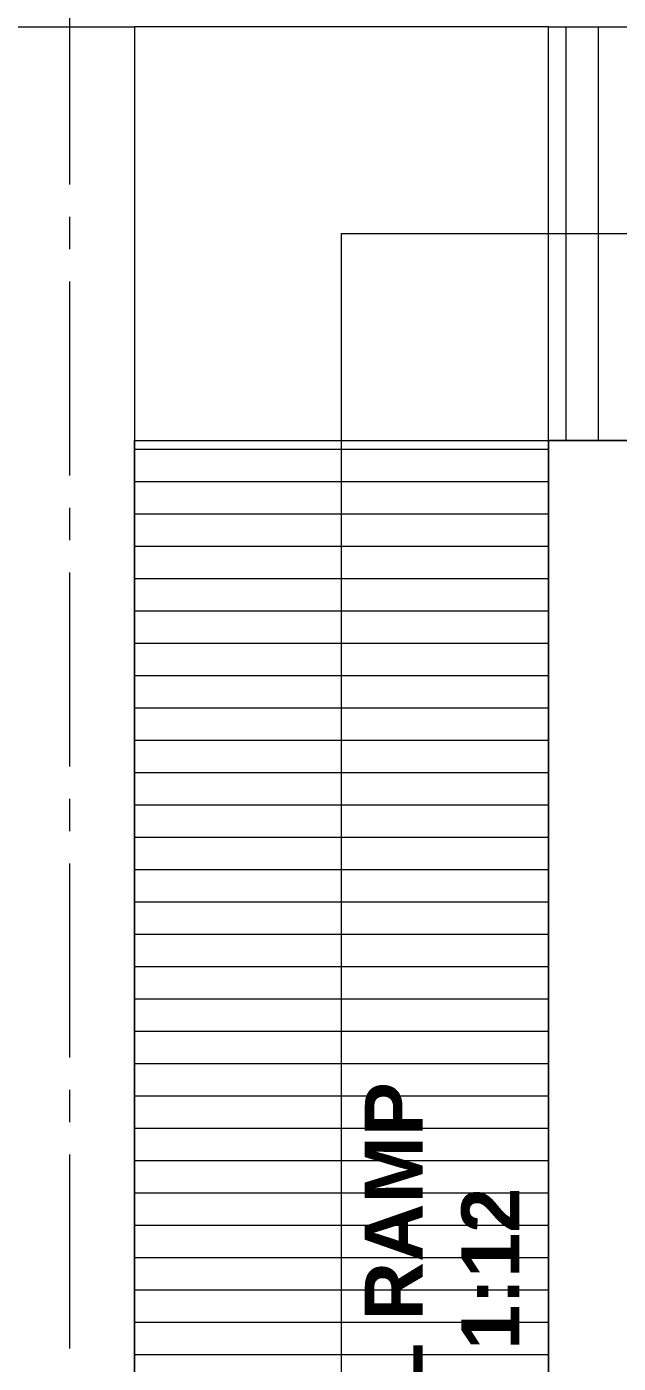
# Model space of a CAD drawing. Header units: feet. Extents: x 25261344 to 25389498, y 30010528 to 30074588.
# Drawn here: x 25355309.3 to 25355377.8, y 30072066.7 to 30072221.7 of the extents above; entities that cross this region are included whole.
import ezdxf

# ---------------------------------------------------------------- set-up
doc = ezdxf.new("R2010")
doc.units = ezdxf.units.FT
doc.header["$LTSCALE"] = 30
doc.header["$MEASUREMENT"] = 0
doc.linetypes.add('CENTER2', pattern=[1.125, 0.75, -0.125, 0.125, -0.125])
doc.layers.get('0').update_dxf_attribs({"lineweight": 5})
for name, color, linetype, lineweight in [('Floor Case', 251, 'Continuous', 13), ('GRADE BEAM', 2, 'Continuous', 20), ('grid text', 252, 'CENTER2', 9), ('LINE', 193, 'Continuous', 9), ('Ramp', 252, 'Continuous', 9), ('TEXT', 7, 'Continuous', 18)]:
    doc.layers.add(name, color=color, linetype=linetype, lineweight=lineweight)
doc.styles.add('NARROW', font='ARIALN.TTF')

# ---------------------------------------------------------------- blocks, each defined once
blk = doc.blocks.new('DFGDFG')
at = {"layer": 'grid text'}
blk.add_line((25353075.40450284, 30071967.15876193), (25353075.40450284, 30072999.78146425), dxfattribs=at)
blk = doc.blocks.new('1 B')
at = {"layer": 'GRADE BEAM'}
blk.add_lwpolyline([(25350012.1477825, 30068774.56962347), (25350027.1477825, 30068774.56962347), (25350027.1477825, 30068587.06962347), (25350012.14776528, 30068587.06962347)], close=True, dxfattribs=at)

msp = doc.modelspace()

# ---------------------------------------------------------------- hatches: boundary and pattern name
at = {"layer": 'Ramp', "ltscale": 0.04}
h = msp.add_hatch(dxfattribs=at)
h.set_pattern_fill('ANSI31', color=256, scale=30, angle=45)
h.set_pattern_definition([(90, (25039250.54692337, 30104812.70142928), (-3.75, 0), [])])
h.paths.add_polyline_path([(25355369.75490621, 30072221.69916613), (25355441.75490612, 30072221.69916601), (25355441.75490612, 30072173.69916601), (25355369.75490621, 30072173.69916613)])
h = msp.add_hatch(dxfattribs=at)
h.set_pattern_fill('ANSI31,_O', color=256, scale=30, angle=-44.99999999949121)
h.set_pattern_definition([(5.087869712843559e-10, (25039250.54692337, 30104812.70142928), (-3.330025144521187e-11, 3.75), [])])
h.paths.add_polyline_path([(25355321.75490621, 30071929.69916595), (25355321.75490621, 30072173.69916613), (25355369.75490621, 30072173.69916613), (25355369.75490621, 30071929.69916595)])

# ---------------------------------------------------------------- linework, layer by layer
at = {"layer": 'Floor Case', "ltscale": 0.04}
msp.add_lwpolyline([(25355369.75490621, 30072173.69916613), (25355501.75490615, 30072173.69916613), (25355501.75490615, 30071929.69916595), (25355369.75490621, 30071929.69916595)], close=True, dxfattribs=at)
at = {"layer": 'LINE', "color": 0, "ltscale": 10}
msp.add_lwpolyline([(25355504.25521398, 30071905.78779247), (25355345.75490621, 30071905.78779247), (25355345.75490621, 30072197.69916588), (25355441.75490612, 30072197.69916613), (25355441.75490612, 30072197.69916613), (25355441.75490612, 30072197.69916613), (25355441.75490612, 30072197.69916613)], dxfattribs=at)
at = {"layer": 'Ramp', "ltscale": 0.04}
for points in [[(25355321.75490621, 30072173.69916613), (25355369.75490621, 30072173.69916613), (25355369.75490621, 30072221.69916613), (25355321.75490621, 30072221.69916613)], [(25355369.75490621, 30072221.69916613), (25355441.75490612, 30072221.69916601), (25355441.75490612, 30072173.69916601), (25355369.75490621, 30072173.69916613)], [(25355321.75490621, 30071929.69916595), (25355321.75490621, 30072173.69916613), (25355369.75490621, 30072173.69916613), (25355369.75490621, 30071929.69916595)]]:
    msp.add_lwpolyline(points, close=True, dxfattribs=at)

# ---------------------------------------------------------------- block references
msp.add_blockref('DFGDFG', (2238.85040345788, 2.123415470123291e-07))
at = {"layer": 'GRADE BEAM'}
msp.add_blockref('1 B', (5294.607123792171, 3447.129543632269), dxfattribs=at)

# ---------------------------------------------------------------- texts
at = {"layer": 'TEXT', "ltscale": 0.3, "insert": (25355348.44592283, 30072060.17084334), "char_height": 6.72, "width": 133.3427065923306, "attachment_point": 2, "rotation": 90.0000000005088, "style": 'NARROW'}
msp.add_mtext('{\\fArial|b1|i0|c0|p34;UNIVERAL RAMP\\PRATIO: 1:12}', dxfattribs=at)

doc.saveas('drawing.dxf')
